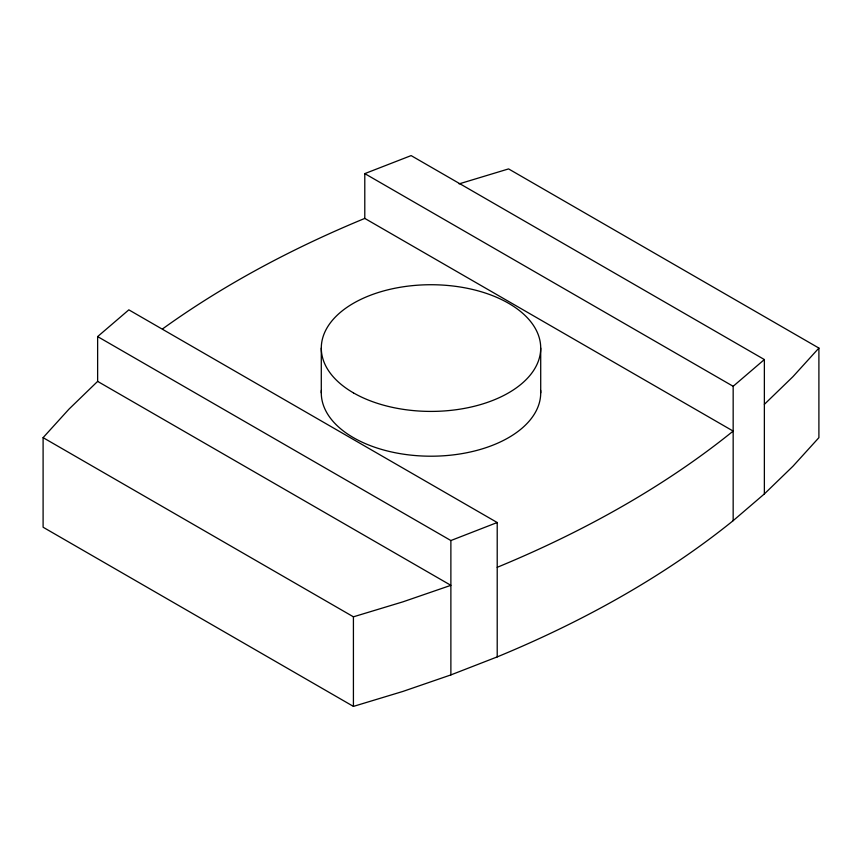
<?xml version="1.0" encoding="UTF-8"?>
<svg xmlns="http://www.w3.org/2000/svg" width="862" height="862" viewBox="0 0 862 862"><rect width="100%" height="100%" fill="white"/><g stroke="black" fill="none" stroke-linecap="round" stroke-linejoin="round"><path stroke-width="1.29" d="M43.1 437.648L69.025 409.084L97.632 381.381L97.632 336.589L128.837 309.846L497.212 522.523L497.212 656.898L450.88 674.914L402.899 691.432L353.42 706.398L43.1 527.232L43.1 437.648L353.42 616.815L402.899 601.848L450.88 585.33L97.632 381.381M459.101 183.875L508.58 168.909L818.9 348.076L792.975 376.64L764.368 404.343M497.212 656.898A1014.865 585.923 0 0 0 733.163 520.67L764.368 493.926L792.975 466.223L818.9 437.659L818.9 348.076M733.163 520.67L733.163 386.295L764.368 359.551L411.12 155.602L364.788 173.618L364.788 218.409L733.163 431.086A1014.865 585.923 0 0 1 497.212 567.315M97.632 336.589L450.88 540.539L497.212 522.523M364.788 173.618L733.163 386.295M764.368 359.551L764.368 493.926M540.711 348.076L540.711 392.867M450.88 540.539L450.88 674.914M353.42 616.815L353.42 706.398M321.289 348.076L321.289 392.867M540.625 390.324A109.711 63.346 0 0 1 431 456.203A109.711 63.346 0 0 1 321.375 390.324M162.541 328.918A1014.865 585.923 0 0 1 364.788 218.409M353.42 392.856A109.711 63.346 0 0 0 536.972 364.464A109.711 63.346 0 0 0 402.608 286.884A109.711 63.346 0 0 0 353.42 392.856"/></g></svg>
